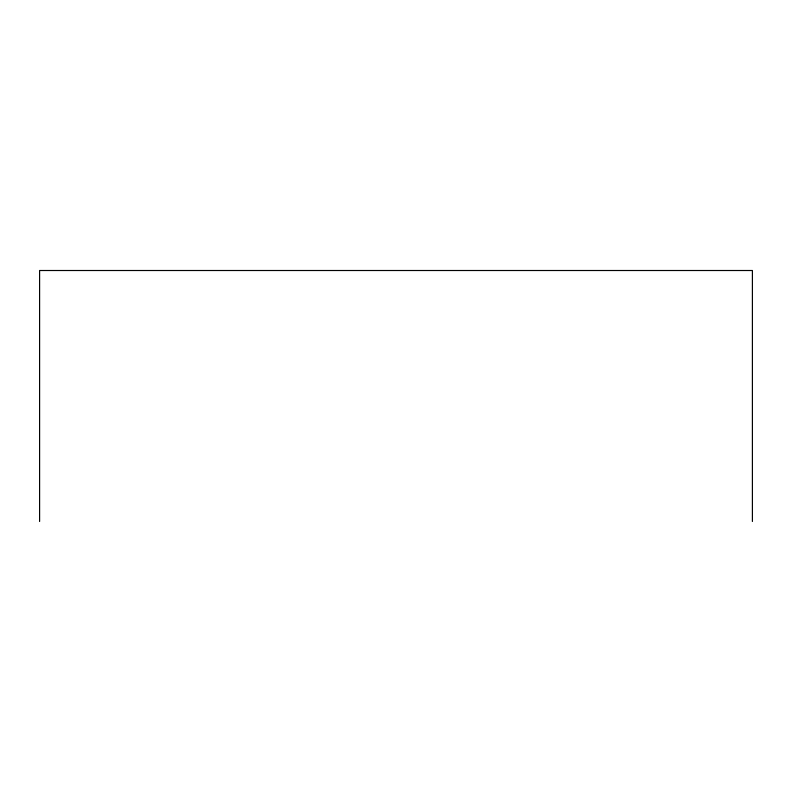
<?xml version="1.0" encoding="UTF-8"?>
<svg xmlns="http://www.w3.org/2000/svg" width="792" height="792" viewBox="0 0 792 792"><rect width="100%" height="100%" fill="white"/><g stroke="black" fill="none" stroke-linecap="round" stroke-linejoin="round"><path stroke-width="1.19" d="M752.4 521.492L752.4 270.508L39.6 270.508L39.6 521.492"/></g></svg>
